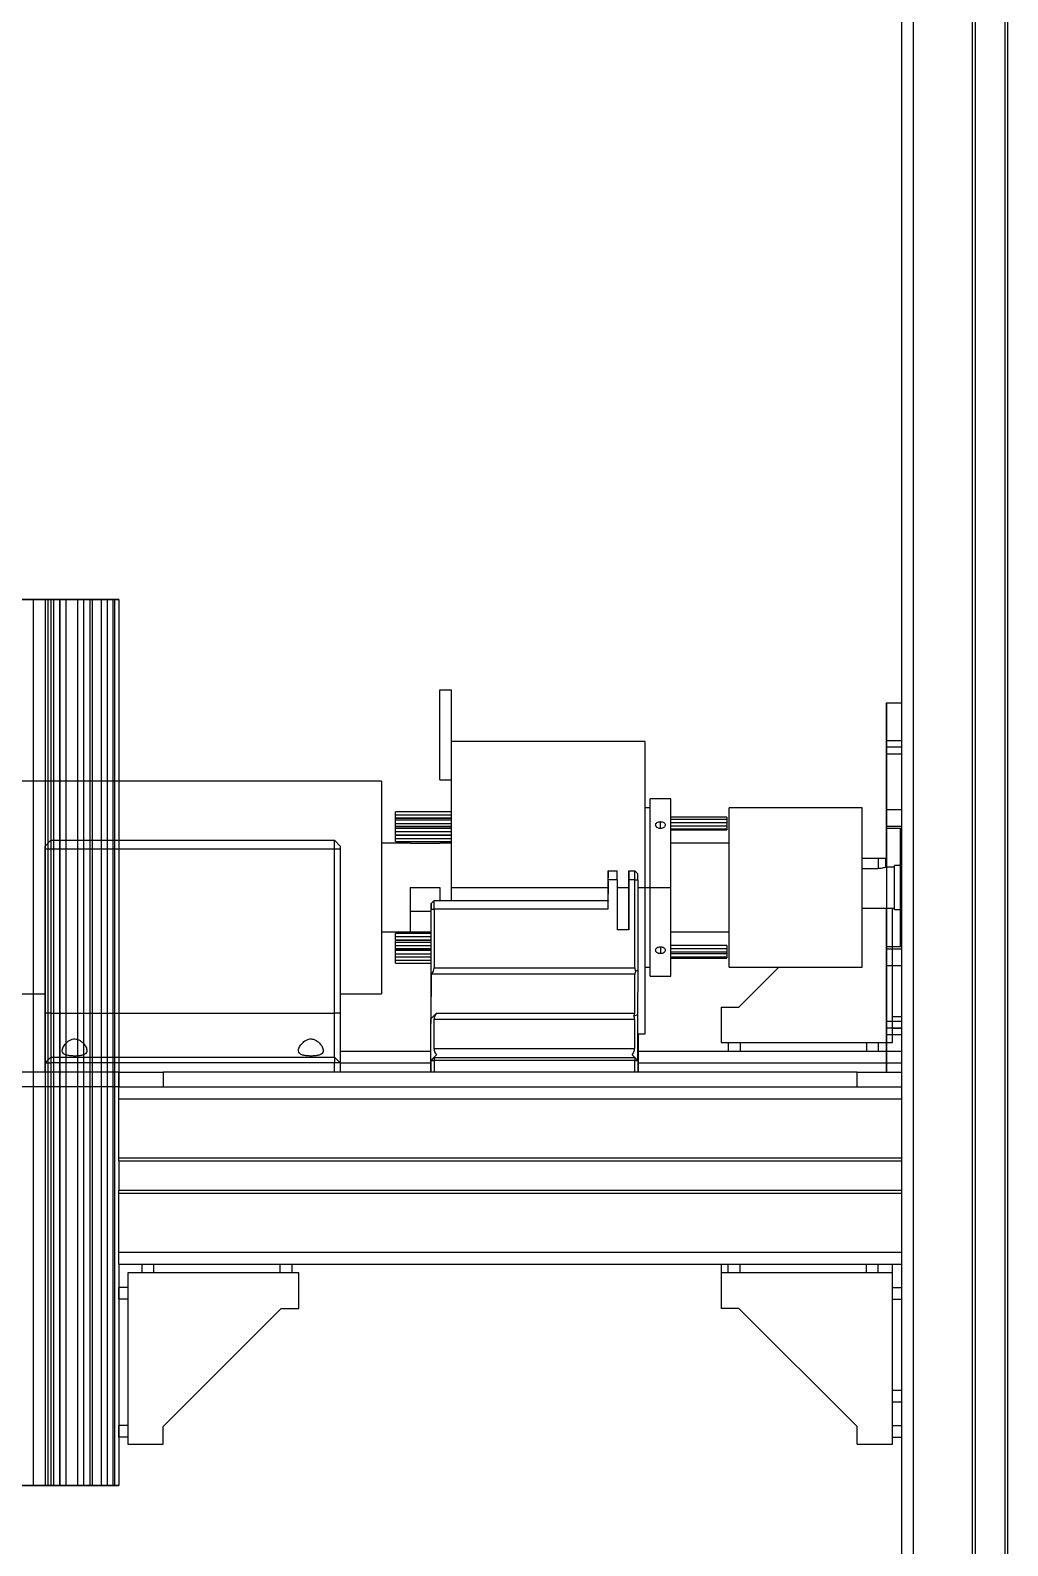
# Model space of a CAD drawing. Header units: millimetres. Extents: x 15 to 836, y 5 to 831.
# Drawn here: x 697.7 to 763.9, y 206.4 to 309.1 of the extents above; entities that cross this region are included whole.
import ezdxf

# ---------------------------------------------------------------- set-up
doc = ezdxf.new("R2010")
doc.units = ezdxf.units.MM

msp = doc.modelspace()

# ---------------------------------------------------------------- linework, layer by layer
at = {"color": 7, "linetype": 'Continuous', "lineweight": 25}
for p, q in [((756.67, 387.51), (756.67, 87.51)), ((757.47, 387.51), (757.47, 87.51)), ((761.47, 387.51), (761.47, 87.51)), ((761.67, 387.51), (761.67, 87.51)), ((763.67, 387.51), (763.67, 87.51)), ((763.87, 387.51), (763.87, 87.51)), ((699.27, 270.51), (696.08, 270.51)), ((696.27, 270.51), (699.07, 270.51)), ((696.67, 270.51), (698.67, 270.51)), ((697.87, 270.51), (699.24, 270.51)), ((697.87, 270.51), (697.87, 210.51)), ((699.66, 270.51), (697.87, 270.51)), ((697.87, 270.51), (699.66, 270.51)), ((698.67, 270.51), (698.87, 270.51)), ((698.67, 270.51), (698.67, 210.51)), ((699.67, 270.51), (698.67, 270.51)), ((698.67, 270.51), (698.67, 258.21)), ((698.87, 270.51), (702.87, 270.51)), ((698.87, 270.51), (698.87, 210.51)), ((698.87, 270.51), (698.87, 258.21)), ((699.07, 270.51), (699.67, 270.51)), ((699.07, 270.51), (699.07, 210.51)), ((699.24, 270.51), (700.07, 270.51)), ((699.24, 270.51), (699.24, 210.51)), ((699.27, 210.51), (699.27, 270.51)), ((699.66, 270.51), (699.66, 210.51)), ((700.87, 270.51), (699.66, 270.51)), ((699.67, 270.51), (699.67, 210.51)), ((700.07, 270.51), (703.27, 270.51)), ((700.07, 270.51), (700.07, 210.51)), ((701.71, 270.51), (700.87, 270.51)), ((700.87, 270.51), (700.87, 210.51)), ((701.87, 270.51), (701.27, 270.51)), ((701.27, 270.51), (701.27, 210.51)), ((703.27, 270.51), (701.71, 270.51)), ((701.71, 270.51), (701.71, 210.51)), ((701.87, 270.51), (701.87, 210.51)), ((702.47, 270.51), (701.87, 270.51)), ((702.47, 270.51), (702.47, 210.51)), ((703.37, 270.51), (702.47, 270.51)), ((702.87, 270.51), (703.67, 270.51)), ((702.87, 270.51), (702.87, 210.51)), ((703.67, 270.51), (702.87, 270.51)), ((702.87, 270.51), (703.67, 270.51)), ((702.87, 270.51), (702.87, 258.21)), ((703.27, 270.51), (703.27, 210.51)), ((703.37, 270.51), (703.37, 210.51)), ((703.67, 270.51), (703.37, 270.51)), ((703.67, 270.51), (703.67, 237.51)), ((703.67, 270.51), (703.67, 238.51)), ((703.67, 270.51), (703.67, 258.21)), ((725.41, 264.41), (726.21, 264.41)), ((725.41, 258.31), (725.41, 264.41)), ((726.21, 260.71), (726.21, 264.41)), ((755.67, 260.51), (755.67, 263.51)), ((755.67, 263.51), (756.67, 263.51)), ((755.67, 263.51), (755.67, 260.51)), ((739.33, 260.91), (726.21, 260.91)), ((726.21, 251.01), (726.21, 260.71)), ((739.33, 251.01), (739.33, 260.91)), ((756.67, 260.95), (755.67, 260.95)), ((756.67, 260.95), (755.67, 260.95)), ((755.67, 260.95), (755.67, 260.07)), ((755.67, 260.07), (755.67, 260.95)), ((756.67, 260.51), (755.67, 260.51)), ((755.67, 260.51), (755.67, 241.51)), ((755.67, 252.41), (755.67, 260.51)), ((755.67, 260.07), (756.67, 260.07)), ((755.67, 260.07), (756.67, 260.07)), ((721.47, 258.21), (696.27, 258.21)), ((721.47, 258.21), (721.47, 248.26)), ((725.41, 258.31), (726.21, 258.31)), ((741.05, 257.01), (739.65, 257.01)), ((739.65, 251.01), (739.65, 257.01)), ((741.05, 251.01), (741.05, 257.01)), ((726.21, 256.14), (722.41, 256.14)), ((722.41, 255.93), (722.41, 256.14)), ((722.41, 255.72), (722.41, 255.93)), ((722.41, 255.93), (726.21, 255.93)), ((722.41, 255.72), (726.21, 255.72)), ((726.21, 255.7), (722.41, 255.7)), ((722.41, 255.57), (722.41, 255.7)), ((726.21, 255.57), (722.41, 255.57)), ((722.41, 255.36), (722.41, 255.57)), ((739.65, 256.41), (739.33, 256.41)), ((744.85, 255.77), (741.05, 255.77)), ((744.85, 255.61), (741.05, 255.61)), ((744.85, 255.77), (744.85, 255.61)), ((744.85, 255.61), (744.85, 255.4)), ((754.01, 256.41), (745.01, 256.41)), ((745.01, 245.61), (745.01, 256.41)), ((754.01, 245.61), (754.01, 256.41)), ((756.67, 256.27), (755.67, 256.27)), ((756.67, 256.27), (755.67, 256.27)), ((755.67, 256.27), (755.67, 255.18)), ((755.67, 256.27), (755.67, 255.18)), ((722.41, 255.15), (722.41, 255.36)), ((722.41, 255.36), (726.21, 255.36)), ((722.41, 255.15), (726.21, 255.15)), ((726.21, 255.14), (722.41, 255.14)), ((722.41, 255.01), (722.41, 255.14)), ((726.21, 255.01), (722.41, 255.01)), ((722.41, 254.8), (722.41, 255.01)), ((722.41, 254.59), (722.41, 254.8)), ((722.41, 254.8), (726.21, 254.8)), ((722.41, 254.59), (726.21, 254.59)), ((726.21, 254.54), (722.41, 254.54)), ((722.41, 254.33), (722.41, 254.54)), ((740.35, 255.01), (740.35, 255.48)), ((744.85, 255.4), (741.05, 255.4)), ((741.05, 255.19), (744.85, 255.19)), ((741.05, 254.98), (744.85, 254.98)), ((741.05, 254.93), (744.85, 254.93)), ((744.85, 255.4), (744.85, 255.19)), ((744.85, 255.19), (744.85, 254.98)), ((744.85, 254.98), (744.85, 254.93)), ((755.67, 255.17), (756.67, 255.17)), ((755.67, 255.17), (756.67, 255.17)), ((756.67, 255.01), (755.67, 255.01)), ((755.67, 255.01), (755.67, 247.02)), ((755.67, 252.41), (755.67, 255.01)), ((756.61, 255.01), (756.67, 255.01)), ((756.61, 247.01), (756.61, 255.01)), ((699.07, 254.21), (698.67, 253.81)), ((698.67, 253.61), (698.67, 253.81)), ((699.07, 253.61), (698.67, 253.61)), ((698.67, 242.51), (698.67, 253.61)), ((699.07, 254.21), (699.07, 253.61)), ((699.07, 254.21), (718.27, 254.21)), ((699.07, 253.61), (699.07, 242.51)), ((718.27, 253.61), (699.07, 253.61)), ((718.27, 253.61), (718.27, 254.21)), ((718.67, 253.81), (718.27, 254.21)), ((718.27, 242.51), (718.27, 253.61)), ((718.67, 253.61), (718.27, 253.61)), ((718.67, 253.81), (718.67, 253.61)), ((718.67, 253.61), (718.67, 242.51)), ((723.41, 254.01), (721.47, 254.01)), ((722.41, 254.12), (722.41, 254.33)), ((722.41, 254.33), (726.21, 254.33)), ((722.41, 254.12), (726.21, 254.12)), ((723.41, 254.01), (725.41, 254.01)), ((726.21, 254.01), (725.41, 254.01)), ((745.01, 254.01), (741.05, 254.01)), ((754.01, 253.01), (755.11, 253.01)), ((755.11, 253.01), (755.11, 252.31)), ((755.11, 253.01), (755.61, 253.01)), ((755.61, 252.41), (755.61, 253.01)), ((756.21, 249.51), (756.21, 252.51)), ((756.61, 252.51), (756.21, 252.51)), ((736.82, 252.14), (736.82, 252.14)), ((736.82, 252.14), (737.42, 252.14)), ((736.82, 249.54), (736.82, 251.54)), ((737.42, 251.54), (736.82, 251.54)), ((737.42, 251.54), (737.42, 248.14)), ((738.21, 250.14), (738.21, 251.54)), ((738.22, 252.14), (738.22, 252.14)), ((738.22, 252.14), (738.62, 252.14)), ((738.22, 251.54), (738.22, 248.14)), ((738.62, 251.54), (738.22, 251.54)), ((738.62, 252.14), (738.82, 251.94)), ((738.62, 245.57), (738.62, 251.54)), ((738.62, 251.54), (738.82, 251.54)), ((738.82, 251.54), (738.82, 245.41)), ((754.01, 252.31), (755.11, 252.31)), ((755.61, 252.41), (756.21, 252.41)), ((723.41, 251.01), (725.41, 251.01)), ((723.41, 251.01), (723.41, 248.01)), ((725.41, 251.01), (725.41, 250.14)), ((726.21, 250.14), (726.21, 251.01)), ((726.21, 251.01), (736.81, 251.01)), ((737.42, 251.01), (738.21, 251.01)), ((738.82, 251.01), (739.33, 251.01)), ((739.33, 241.11), (739.33, 251.01)), ((739.33, 251.01), (739.65, 251.01)), ((739.65, 245.01), (739.65, 251.01)), ((739.65, 251.01), (741.05, 251.01)), ((741.05, 245.01), (741.05, 251.01)), ((723.41, 249.41), (724.81, 249.41)), ((724.82, 249.94), (725.02, 250.14)), ((724.82, 249.94), (725.02, 250.14)), ((724.82, 249.94), (724.82, 249.94)), ((724.82, 249.54), (725.02, 249.54)), ((724.82, 245.13), (724.82, 249.54)), ((725.02, 250.14), (736.82, 250.14)), ((725.02, 250.14), (725.02, 250.14)), ((725.02, 249.54), (725.02, 245.57)), ((736.82, 249.54), (725.02, 249.54)), ((736.81, 250.16), (736.81, 250.14)), ((754.01, 249.61), (756.21, 249.61)), ((755.67, 241.51), (755.67, 249.61)), ((756.07, 240.51), (756.07, 249.61)), ((756.61, 249.51), (756.21, 249.51)), ((721.47, 248.26), (721.47, 243.81)), ((721.47, 248.01), (723.41, 248.01)), ((724.81, 247.9), (722.41, 247.9)), ((722.41, 247.69), (722.41, 247.9)), ((722.41, 247.48), (722.41, 247.69)), ((722.41, 247.69), (724.81, 247.69)), ((722.41, 247.48), (724.81, 247.48)), ((724.81, 247.42), (722.41, 247.42)), ((722.41, 247.29), (722.41, 247.42)), ((723.41, 248.01), (724.81, 248.01)), ((724.81, 248.01), (724.81, 247.9)), ((724.81, 247.48), (724.81, 247.42)), ((738.22, 248.14), (737.42, 248.14)), ((741.05, 248.01), (745.01, 248.01)), ((724.81, 247.29), (722.41, 247.29)), ((722.41, 247.08), (722.41, 247.29)), ((722.41, 246.87), (722.41, 247.08)), ((722.41, 247.08), (724.81, 247.08)), ((722.41, 246.87), (724.81, 246.87)), ((724.81, 246.87), (722.41, 246.87)), ((722.41, 246.74), (722.41, 246.87)), ((724.81, 246.74), (722.41, 246.74)), ((722.41, 246.53), (722.41, 246.74)), ((722.41, 246.32), (722.41, 246.53)), ((722.41, 246.53), (724.81, 246.53)), ((722.41, 246.32), (724.81, 246.32)), ((724.81, 246.87), (724.81, 246.87)), ((724.81, 246.32), (724.81, 246.3)), ((740.35, 247), (740.35, 246.54)), ((744.85, 247.08), (741.05, 247.08)), ((744.85, 246.87), (741.05, 246.87)), ((741.05, 246.66), (744.85, 246.66)), ((744.85, 246.52), (741.05, 246.52)), ((741.05, 246.31), (744.85, 246.31)), ((744.85, 247.08), (744.85, 246.87)), ((744.85, 246.87), (744.85, 246.66)), ((744.85, 246.66), (744.85, 246.52)), ((744.85, 246.52), (744.85, 246.31)), ((744.85, 246.31), (744.85, 246.24)), ((755.67, 247.01), (756.67, 247.01)), ((756.67, 246.84), (755.67, 246.84)), ((756.67, 246.84), (755.67, 246.84)), ((755.67, 246.84), (755.67, 245.75)), ((755.67, 246.84), (755.67, 245.75)), ((756.61, 247.01), (756.67, 247.01)), ((724.81, 246.3), (722.41, 246.3)), ((722.41, 246.09), (722.41, 246.3)), ((722.41, 245.88), (722.41, 246.09)), ((722.41, 246.09), (724.81, 246.09)), ((722.41, 245.88), (724.81, 245.88)), ((724.81, 245.88), (724.81, 245.49)), ((725.02, 245.57), (738.62, 245.57)), ((738.67, 245.34), (738.82, 245.41)), ((738.82, 245.41), (738.81, 242.41)), ((739.33, 245.61), (739.65, 245.61)), ((741.05, 246.24), (744.85, 246.24)), ((745.01, 245.61), (754.01, 245.61)), ((745.67, 242.91), (748.37, 245.61)), ((755.67, 245.74), (756.67, 245.74)), ((755.67, 245.74), (756.67, 245.74)), ((724.82, 245.13), (724.81, 242.13)), ((724.84, 245.15), (724.82, 245.13)), ((738.62, 245.15), (724.84, 245.15)), ((738.61, 242.5), (738.62, 245.15)), ((739.65, 245.01), (741.05, 245.01)), ((696.27, 243.81), (698.67, 243.81)), ((718.67, 243.81), (721.47, 243.81)), ((698.67, 239.13), (698.67, 242.51)), ((699.07, 242.51), (698.67, 242.51)), ((699.07, 242.51), (699.07, 239.53)), ((699.07, 242.51), (718.27, 242.51)), ((718.27, 239.53), (718.27, 242.51)), ((718.67, 242.51), (718.27, 242.51)), ((718.67, 242.51), (718.67, 239.13)), ((724.81, 242.13), (725.19, 242.5)), ((725.19, 242.5), (738.61, 242.5)), ((738.56, 242.31), (738.81, 242.41)), ((738.81, 242.41), (738.81, 239.32)), ((744.47, 242.91), (744.47, 240.51)), ((744.47, 242.91), (745.67, 242.91)), ((756.07, 242.28), (756.67, 242.28)), ((724.81, 239.31), (724.81, 242.13)), ((725.01, 242.08), (725.01, 240.11)), ((738.61, 242.08), (725.01, 242.08)), ((738.61, 240.11), (738.61, 242.08)), ((756.67, 241.95), (755.67, 241.95)), ((756.67, 241.95), (755.67, 241.95)), ((755.67, 241.07), (755.67, 241.95)), ((755.67, 241.95), (755.67, 241.07)), ((755.67, 241.51), (756.67, 241.51)), ((755.67, 238.51), (755.67, 241.51)), ((755.67, 241.51), (755.67, 238.51)), ((756.07, 241.48), (756.67, 241.48)), ((724.78, 240.91), (724.78, 238.51)), ((738.81, 241.11), (739.33, 241.11)), ((738.85, 240.91), (738.81, 240.95)), ((738.81, 240.91), (738.85, 240.91)), ((738.85, 240.91), (738.85, 238.51)), ((744.47, 240.51), (756.07, 240.51)), ((744.95, 240.51), (744.95, 239.91)), ((745.75, 240.51), (745.75, 239.91)), ((754.3, 240.51), (754.3, 239.91)), ((755.1, 240.51), (755.1, 239.91)), ((755.67, 241.07), (756.67, 241.07)), ((755.67, 241.07), (756.67, 241.07)), ((699.07, 239.53), (698.67, 239.13)), ((698.67, 238.51), (698.67, 239.13)), ((698.67, 239.13), (699.07, 239.13)), ((699.07, 239.53), (718.27, 239.53)), ((699.07, 239.53), (699.07, 239.13)), ((699.07, 239.13), (699.07, 238.51)), ((718.27, 239.13), (699.07, 239.13)), ((718.27, 239.53), (718.27, 239.13)), ((718.67, 239.13), (718.27, 239.53)), ((718.27, 238.51), (718.27, 239.13)), ((718.67, 239.13), (718.27, 239.13)), ((724.78, 239.91), (718.67, 239.91)), ((718.67, 239.13), (718.67, 238.51)), ((725.19, 239.68), (724.81, 239.31)), ((724.82, 239.31), (724.81, 239.31)), ((725.02, 239.51), (724.82, 239.31)), ((724.82, 238.51), (724.82, 239.31)), ((724.82, 239.31), (725.02, 239.31)), ((725.01, 240.11), (738.61, 240.11)), ((725.01, 239.51), (725.02, 239.51)), ((725.02, 239.51), (725.02, 239.31)), ((725.02, 239.51), (738.62, 239.51)), ((725.02, 239.31), (725.02, 238.51)), ((738.62, 239.31), (725.02, 239.31)), ((738.62, 239.51), (738.62, 239.31)), ((738.62, 239.51), (738.82, 239.31)), ((738.62, 238.51), (738.62, 239.31)), ((738.62, 239.31), (738.82, 239.31)), ((738.82, 239.31), (738.82, 238.51)), ((756.67, 239.91), (738.85, 239.91)), ((703.67, 238.51), (694.67, 238.51)), ((703.67, 237.51), (703.67, 238.51)), ((703.67, 238.51), (706.67, 238.51)), ((706.67, 238.51), (706.67, 237.51)), ((753.67, 238.51), (706.67, 238.51)), ((724.78, 239.11), (718.67, 239.11)), ((756.67, 239.11), (738.85, 239.11)), ((753.67, 237.51), (753.67, 238.51)), ((753.67, 238.51), (756.67, 238.51)), ((703.67, 237.51), (694.67, 237.51)), ((698.67, 237.51), (698.67, 210.51)), ((698.87, 237.51), (698.87, 210.51)), ((702.87, 237.51), (702.87, 210.51)), ((703.67, 236.71), (703.67, 237.51)), ((703.67, 237.51), (756.67, 237.51)), ((703.67, 232.71), (703.67, 236.71)), ((703.67, 236.71), (756.67, 236.71)), ((703.67, 232.71), (756.67, 232.71)), ((703.67, 232.51), (703.67, 232.71)), ((703.67, 232.51), (703.67, 230.51)), ((703.67, 232.51), (756.67, 232.51)), ((703.67, 230.51), (756.67, 230.51)), ((703.67, 230.31), (703.67, 230.51)), ((703.67, 226.31), (703.67, 230.31)), ((703.67, 230.31), (756.67, 230.31)), ((703.67, 226.31), (756.67, 226.31)), ((703.67, 225.51), (703.67, 226.31)), ((703.67, 225.51), (703.67, 210.51)), ((703.67, 225.51), (703.67, 223.93)), ((703.67, 225.51), (756.67, 225.51)), ((704.27, 224.91), (704.27, 213.31)), ((715.87, 224.91), (704.27, 224.91)), ((705.25, 224.91), (705.25, 225.51)), ((706.05, 224.91), (706.05, 225.51)), ((714.6, 224.91), (714.6, 225.51)), ((715.4, 224.91), (715.4, 225.51)), ((715.87, 222.51), (715.87, 224.91)), ((744.47, 225.51), (744.47, 224.91)), ((744.47, 224.91), (744.47, 222.51)), ((756.07, 224.91), (744.47, 224.91)), ((744.95, 224.91), (744.95, 225.51)), ((745.75, 224.91), (745.75, 225.51)), ((754.3, 224.91), (754.3, 225.51)), ((755.1, 224.91), (755.1, 225.51)), ((756.07, 224.91), (756.07, 225.51)), ((756.07, 213.31), (756.07, 224.91)), ((704.27, 223.93), (703.67, 223.93)), ((703.67, 223.13), (703.67, 223.93)), ((756.07, 223.93), (756.67, 223.93)), ((703.67, 223.13), (703.67, 214.58)), ((704.27, 223.13), (703.67, 223.13)), ((756.07, 223.13), (756.67, 223.13)), ((706.67, 214.51), (714.67, 222.51)), ((714.67, 222.51), (715.87, 222.51)), ((745.67, 222.51), (744.47, 222.51)), ((753.67, 214.51), (745.67, 222.51)), ((756.07, 216.98), (756.67, 216.98)), ((756.07, 216.18), (756.67, 216.18)), ((703.67, 213.78), (703.67, 214.58)), ((704.27, 214.58), (703.67, 214.58)), ((706.67, 213.31), (706.67, 214.51)), ((753.67, 213.31), (753.67, 214.51)), ((756.07, 214.58), (756.67, 214.58)), ((703.67, 213.78), (703.67, 210.51)), ((704.27, 213.78), (703.67, 213.78)), ((756.07, 213.78), (756.67, 213.78)), ((704.27, 213.31), (706.67, 213.31)), ((753.67, 213.31), (756.07, 213.31)), ((699.27, 210.51), (696.08, 210.51)), ((696.27, 210.51), (699.07, 210.51)), ((696.67, 210.51), (698.67, 210.51)), ((697.87, 210.51), (699.24, 210.51)), ((699.66, 210.51), (697.87, 210.51)), ((697.87, 210.51), (699.66, 210.51)), ((698.67, 210.51), (698.87, 210.51)), ((699.67, 210.51), (698.67, 210.51)), ((698.87, 210.51), (702.87, 210.51)), ((699.07, 210.51), (699.67, 210.51)), ((699.24, 210.51), (700.07, 210.51)), ((700.87, 210.51), (699.66, 210.51)), ((700.07, 210.51), (703.27, 210.51)), ((701.71, 210.51), (700.87, 210.51)), ((701.87, 210.51), (701.27, 210.51)), ((703.27, 210.51), (701.71, 210.51)), ((702.47, 210.51), (701.87, 210.51)), ((703.37, 210.51), (702.47, 210.51)), ((702.87, 210.51), (703.67, 210.51)), ((703.67, 210.51), (702.87, 210.51)), ((702.87, 210.51), (703.67, 210.51)), ((703.67, 210.51), (703.37, 210.51))]:
    msp.add_line(p, q, dxfattribs=at)
at = {"color": 7, "linetype": 'Continuous', "lineweight": 25, "flags": 128}
for points in [[(736.82, 251.01), (736.82, 251.18), (736.82, 251.32), (736.82, 251.41), (736.82, 251.45), (736.82, 251.41), (736.82, 251.32), (736.81, 251.18), (736.81, 251.01), (736.81, 250.84), (736.82, 250.7), (736.82, 250.6), (736.82, 250.57), (736.82, 250.6), (736.82, 250.7), (736.82, 250.84), (736.82, 251.01)], [(738.21, 251.01), (738.21, 251.18), (738.22, 251.32), (738.22, 251.41), (738.22, 251.45), (738.22, 251.41), (738.22, 251.32), (738.22, 251.18), (738.22, 251.01), (738.22, 250.84), (738.22, 250.7), (738.22, 250.6), (738.22, 250.57), (738.22, 250.6), (738.22, 250.7), (738.21, 250.84), (738.21, 251.01)], [(724.81, 249.6), (724.81, 248.72), (724.81, 247.87), (724.81, 247.03), (724.81, 246.23), (724.81, 245.47), (724.81, 244.74), (724.81, 244.07), (724.8, 243.45), (724.8, 242.89), (724.8, 242.39), (724.8, 241.96), (724.79, 241.6), (724.79, 241.31), (724.79, 241.1), (724.78, 240.97), (724.78, 240.91)], [(738.21, 248.14), (738.21, 248.39), (738.21, 248.64), (738.21, 248.88), (738.21, 249.13), (738.21, 249.39), (738.21, 249.64), (738.21, 249.89), (738.21, 250.14)]]:
    msp.add_lwpolyline(points, dxfattribs=at)
at = {"color": 7, "linetype": 'Continuous', "lineweight": 25}
for centre, radius, start, end in [((773.32, 251.75), 36.5, 179.3815, 180.1218), ((693.82, 251.69), 43, 359.8002, 0.5996), ((694.42, 251.69), 43, 359.8002, 0.5996), ((781.22, 251.69), 43, 179.4004, 180.1998), ((695.22, 251.69), 43, 359.8002, 0.5996), ((695.62, 251.69), 43, 359.8002, 0.5996), ((710.15, 251.64), 28.67, 359.8002, 0.5996), ((748.19, 249.68), 23.37, 179.348, 180.1921), ((696.15, 249.64), 28.67, 359.8002, 0.5996), ((682.02, 249.69), 43, 359.8002, 0.5996), ((693.82, 249.69), 43, 359.8002, 0.5996), ((743.75, 241.16), 4.91, 180.6596, 182.9726)]:
    msp.add_arc(centre, radius, start, end, dxfattribs=at)
for centre, major_axis, ratio, start_param, end_param in [((724.42, 245.57), (0.602, 0), 0.99653, 5.497787, 6.283185), ((739.22, 245.57), (0, 0.6), 0.996506, 1.570796, 1.963495), ((739.22, 245.57), (0.553, 0.555), 0.412764, 2.353728, 2.746427), ((725.61, 242.08), (0.602, 0), 0.99653, 2.356194, 3.141593), ((738.01, 242.08), (0.553, 0.555), 0.412764, 5.495321, 5.88802), ((738.01, 242.08), (0, 0.6), 0.996506, 4.712389, 5.105088), ((725.61, 240.11), (0.602, 0), 0.99653, 3.141593, 3.926991), ((725.61, 240.11), (0.6, 0.6), 0.001744, 2.357939, 3.143337), ((738.01, 240.11), (0, 0.6), 0.996506, 3.926991, 4.712389), ((738.01, 240.11), (-0.6, 0.6), 0.001744, 2.35445, 3.139849)]:
    msp.add_ellipse(centre, major_axis=major_axis, ratio=ratio, start_param=start_param, end_param=end_param, dxfattribs=at)
for points, knots in [([(740.35, 255.01), (740.31, 255.01), (740.22, 255.02), (740.11, 255.08), (740.04, 255.16), (740.02, 255.25), (740.04, 255.34), (740.11, 255.42), (740.22, 255.47), (740.31, 255.47), (740.35, 255.48)], [0, 0, 0, 0, 0.124891, 0.24978, 0.374712, 0.499742, 0.624816, 0.749778, 0.874674, 1, 1, 1, 1]), ([(740.35, 255.48), (740.4, 255.47), (740.48, 255.47), (740.59, 255.42), (740.67, 255.34), (740.69, 255.25), (740.67, 255.16), (740.59, 255.08), (740.48, 255.02), (740.4, 255.01), (740.35, 255.01)], [0, 0, 0, 0, 0.125082, 0.250057, 0.374976, 0.499888, 0.624855, 0.749931, 0.875024, 1, 1, 1, 1]), ([(755.11, 252.31), (755.15, 252.32), (755.21, 252.32), (755.34, 252.33), (755.48, 252.36), (755.57, 252.39), (755.61, 252.41), (755.61, 252.41), (755.61, 252.41)], [0, 0, 0, 0, 0.121298, 0.250838, 0.500366, 0.74963, 0.878217, 1, 1, 1, 1]), ([(740.35, 246.54), (740.31, 246.54), (740.22, 246.55), (740.11, 246.6), (740.04, 246.67), (740.02, 246.76), (740.04, 246.86), (740.11, 246.94), (740.22, 246.99), (740.31, 247), (740.35, 247)], [0, 0, 0, 0, 0.124891, 0.24978, 0.374712, 0.499742, 0.624816, 0.749778, 0.874674, 1, 1, 1, 1]), ([(740.35, 247), (740.4, 247), (740.48, 246.99), (740.59, 246.94), (740.67, 246.86), (740.69, 246.76), (740.67, 246.67), (740.59, 246.6), (740.48, 246.55), (740.4, 246.54), (740.35, 246.54)], [0, 0, 0, 0, 0.125082, 0.250057, 0.374976, 0.499888, 0.624855, 0.749931, 0.875024, 1, 1, 1, 1]), ([(701.51, 239.97), (701.5, 240.05), (701.47, 240.21), (701.29, 240.46), (701.08, 240.64), (700.87, 240.74), (700.69, 240.77), (700.5, 240.75), (700.29, 240.65), (700.06, 240.46), (699.88, 240.2), (699.81, 239.96), (699.88, 239.79), (700.04, 239.68), (700.28, 239.63), (700.55, 239.6), (700.83, 239.6), (701.09, 239.63), (701.3, 239.68), (701.45, 239.77), (701.51, 239.88), (701.51, 239.95), (701.51, 239.97)], [0, 0, 0, 0, 0.072717, 0.14193, 0.196625, 0.232823, 0.262248, 0.291738, 0.328418, 0.384241, 0.46073, 0.53745, 0.592352, 0.647495, 0.696906, 0.743772, 0.790221, 0.836672, 0.883119, 0.929972, 0.978905, 1, 1, 1, 1]), ([(717.51, 239.97), (717.5, 240.05), (717.47, 240.21), (717.29, 240.46), (717.08, 240.64), (716.87, 240.74), (716.69, 240.77), (716.5, 240.75), (716.29, 240.65), (716.06, 240.46), (715.88, 240.2), (715.81, 239.96), (715.88, 239.79), (716.04, 239.68), (716.28, 239.63), (716.55, 239.6), (716.83, 239.6), (717.09, 239.63), (717.3, 239.68), (717.45, 239.77), (717.51, 239.88), (717.51, 239.95), (717.51, 239.97)], [0, 0, 0, 0, 0.072717, 0.14193, 0.196625, 0.232823, 0.262248, 0.291738, 0.328418, 0.384241, 0.46073, 0.53745, 0.592352, 0.647495, 0.696906, 0.743772, 0.790221, 0.836672, 0.883119, 0.929972, 0.978905, 1, 1, 1, 1])]:
    msp.add_open_spline(points, degree=3, knots=knots, dxfattribs=at)

doc.saveas('drawing.dxf')
